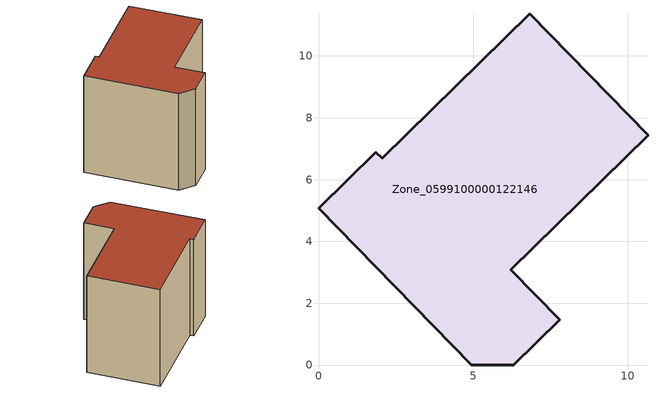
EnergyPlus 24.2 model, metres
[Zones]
Zone_0599100000122146
 floor ground (C_G): 6.22,3.09 7.8,1.47 6.3,0 4.94,0.01 0,5.08 1.86,6.89 2.06,6.69 6.84,11.36 10.66,7.44 z0
 wall outside (C_F): 7.8,1.47 6.22,3.09 10.66,7.44 6.84,11.36 2.06,6.69 1.86,6.89 0,5.08 4.94,0.01 6.3,0 7.8,1.47 z0:8.28
 roof outside (C_R): 6.84,11.36 2.06,6.69 1.86,6.89 0,5.08 4.94,0.01 6.3,0 7.8,1.47 6.22,3.09 10.66,7.44 z8.28
[BUILDING]
Pand.0599100000122146: North Axis=0; Terrain=City; Loads Convergence Tolerance Value=0.04; Temperature Convergence Tolerance Value=0.4; Solar Distribution=FullExterior; Maximum Number of Warmup Days=25; Minimum Number of Warmup Days=1
[Site:Location]
Rotterdam.The.Hague.AP_ZH_NLD Design_Conditions: Latitude=51.96; Longitude=4.45; Time Zone=1; Elevation=-4.5
[SITE:GROUNDTEMPERATURE:BUILDINGSURFACE]
18, 18, 18, 18, 18, 18, 18, 18, 18, 18, 18, 18
[MATERIAL] Thermal Absorptance=0.9; Solar Absorptance=0.7; Visible Absorptance=0.7
Name | Roughness | Thickness | Conductivity | Density | Specific Heat
G.TC.1975-1991 | MediumSmooth | 0.15 | 0.288461 | 540 | 1210
F.TC.1975-1991 | Rough | 0.3 | 0.230769 | 1920 | 840
R.TC.1975-1991 | MediumRough | 0.2 | 0.153846 | 1500 | 1000
[CONSTRUCTION]
C_G: G.TC.1975-1991
C_F: F.TC.1975-1991
C_R: R.TC.1975-1991
[ZONE]
Zone_0599100000122146: Type=1; Multiplier=1; Ceiling Height=Autocalculate; Volume=Autocalculate; Floor Area=autocalculate; Part of Total Floor Area=Yes
[ZONEINFILTRATION:DESIGNFLOWRATE]
Infil_Zone_0599100000122146: Zone or ZoneList or Space or SpaceList=Zone_0599100000122146; Schedule=AlwaysOn; Design Flow Rate Calculation Method=Flow/Area; Flow Rate per Floor Area=0.003; Constant Term Coefficient=1; Temperature Term Coefficient=0; Velocity Term Coefficient=0; Velocity Squared Term Coefficient=0
[HVACTEMPLATE:ZONE:IDEALLOADSAIRSYSTEM]
Zone_0599100000122146: Maximum Heating Supply Air Temperature=50; Minimum Cooling Supply Air Temperature=13; Maximum Heating Supply Air Humidity Ratio=0.0156; Minimum Cooling Supply Air Humidity Ratio=0.0077; Heating Limit=NoLimit; Cooling Limit=NoLimit; Dehumidification Control Type=ConstantSensibleHeatRatio; Cooling Sensible Heat Ratio=0.7; Dehumidification Setpoint=60; Humidification Control Type=None; Humidification Setpoint=30; Outdoor Air Method=None; Outdoor Air Flow Rate per Person=0.00944; Outdoor Air Flow Rate per Zone Floor Area=0; Outdoor Air Flow Rate per Zone=0; Demand Controlled Ventilation Type=None; Outdoor Air Economizer Type=NoEconomizer; Heat Recovery Type=None; Sensible Heat Recovery Effectiveness=0.7; Latent Heat Recovery Effectiveness=0.65
[ZONECONTROL:THERMOSTAT]
ThermostatControl_Zone_0599100000122146: Zone or ZoneList=Zone_0599100000122146; Control Type Schedule=DualSetpointControlType; Control 1=Thermostat_Zone_0599100000122146; Temperature Difference Between Cutout And Setpoint=0
[THERMOSTATSETPOINT:DUALSETPOINT]
Thermostat_Zone_0599100000122146: Heating Setpoint Temperature Schedule=HeatingSetpoint_Zone_0599100000122146; Cooling Setpoint Temperature Schedule=CoolingSetpoint_Zone_0599100000122146
[SCHEDULE:COMPACT]
HeatingSetpoint_Zone_0599100000122146: Through: 12/31, For: AllDays, Until: 24:00, 21
CoolingSetpoint_Zone_0599100000122146: Through: 12/31, For: AllDays, Until: 24:00, 24
DualSetpointControlType: Through: 12/31, For: AllDays, Until: 24:00, 4
AlwaysOn: Through: 12/31, For: AllDays, Until: 24:00, 1
